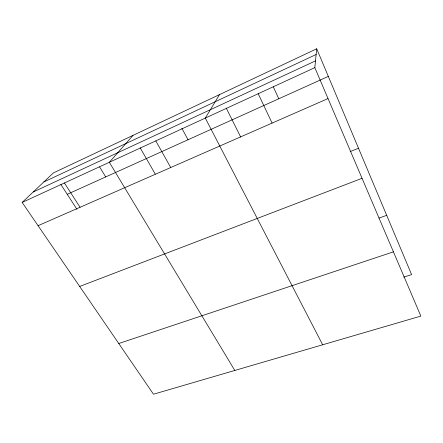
<?xml version="1.0" encoding="UTF-8"?>
<svg xmlns="http://www.w3.org/2000/svg" width="443" height="443" viewBox="0 0 443 443"><rect width="100%" height="100%" fill="white"/><g stroke="black" fill="none" stroke-linecap="round" stroke-linejoin="round"><path stroke-width="0.66" d="M314.829 67.646L316.717 48.785L53.376 172.914L22.15 202.434L153.488 394.215L420.85 316.092L314.829 67.646L22.15 202.434M219.495 94.614L205.308 118.087L322.659 344.781M133.016 135.375L109.343 162.282L234.812 370.448M43.796 181.973L316.147 54.489M33.203 191.985L315.505 60.879M67.231 194.305L328.318 76.401M38.076 225.686L328.025 98.567M350.18 151.589L358.509 148.25M79.685 286.444L362.053 178.307M378.931 218.106L386.695 215.337M118.768 343.513L393.434 251.84M403.739 277.119L411.608 274.621L316.717 48.785M60.868 184.476L76.999 209.378M64.401 182.976L80.061 207.28M99.62 166.967L105.716 176.923M140.198 147.868L155.26 174.077M155.792 140.891L170.732 167.526M181.851 128.265L188.031 139.755M226.262 108.153L240.721 137.097M258.197 93.728L272.091 123.093M273.292 86.834L278.785 98.767"/></g></svg>
